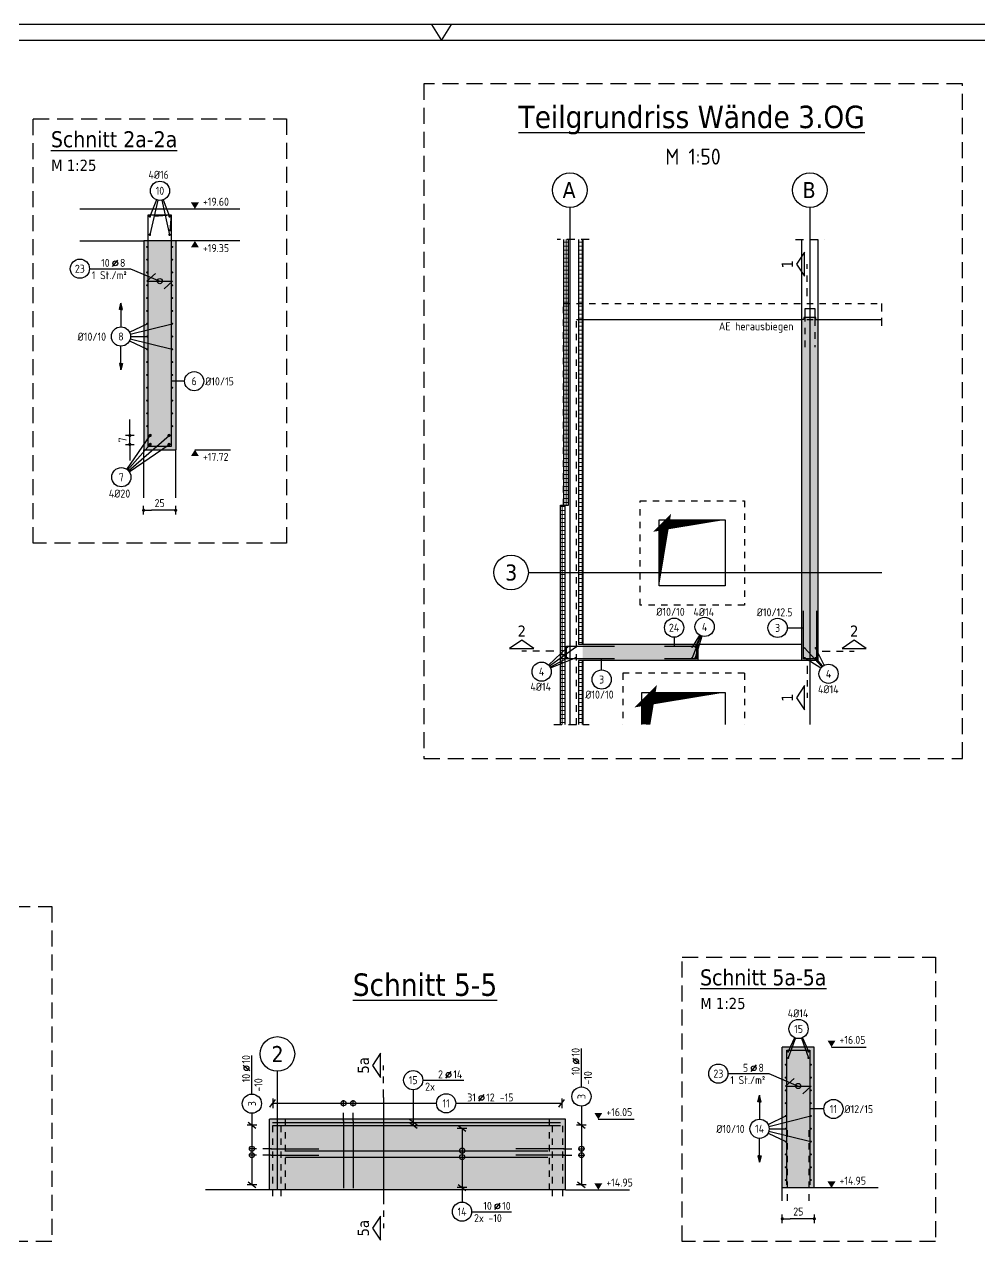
# Model space of a CAD drawing. Extents: x 0 to 76.6, y -11.8 to 29.7.
# Drawn here: x 23.21 to 38.13, y 10.69 to 29.7 of the extents above; entities that cross this region are included whole.
import ezdxf
from ezdxf.enums import TextEntityAlignment as Align

# ---------------------------------------------------------------- set-up
doc = ezdxf.new("R2010")
doc.units = 0
doc.header["$LTSCALE"] = 0.5
doc.header["$PDMODE"] = 35
doc.header["$PDSIZE"] = 0.15
for name, pattern in [('AUSGEZOGEN', [1000.01, 1000, 0.01]), ('DASHDOTSMALL', [1.05, 0.5, -0.25, 0.05, -0.25]), ('HIDDEN', [0.375, 0.25, -0.125]), ('HIDDEN2', [0.187, 0.125, -0.062]), ('PUNKT', [0.175, 0.05, -0.125]), ('STRICHLINIE', [0.75, 0.5, -0.25]), ('STRICHPUNKT2', [0.55, 0.25, -0.125, 0.05, -0.125]), ('VERDECKT', [0.375, 0.25, -0.125])]:
    doc.linetypes.add(name, pattern=pattern)
for name, color, linetype in [('ACHSEN', 7, 'Continuous'), ('AFU', 7, 'Continuous'), ('BETON', 7, 'Continuous'), ('DD', 7, 'Continuous'), ('DETAIL', 7, 'Continuous'), ('DRUEBER', 7, 'Continuous'), ('grau_dunkel', 7, 'Continuous'), ('grau_hell', 7, 'Continuous'), ('grau_mittel', 7, 'Continuous'), ('HBT', 7, 'Continuous'), ('HILFE', 7, 'Continuous'), ('koten', 7, 'Continuous'), ('MASSE', 7, 'Continuous'), ('OBJEKT', 7, 'Continuous'), ('RAHMEN', 7, 'Continuous'), ('RND', 7, 'Continuous'), ('SCHATTEN', 7, 'Continuous'), ('SCHNITTE', 7, 'Continuous'), ('SFP_Achsen', 7, 'Continuous'), ('TEXT', 7, 'Continuous')]:
    doc.layers.add(name, color=color, linetype=linetype)
doc.layers.add('NOPLOT', color=7, linetype='Continuous', plot=False)
doc.layers.add('zila_01_rb_02_stb-fertig_05_schraff', color=144, linetype='Continuous', lineweight=9)
doc.styles.add('helv', font='tahoma.ttf')
doc.styles.add('txt', font='isocp.shx')
doc.linetypes.add('AFU_50K', pattern='A,0.15,["/",Standard,S=0.2,R=0,X=-0.01,Y=-0.1],0.07,["/",Standard,S=0.2,R=0,X=-0.01,Y=-0.1],0.15', length=0.37)
doc.linetypes.add('AFU_50L', pattern='A,0.75,["/",Standard,S=0.2,R=0,X=-0.01,Y=-0.1],0.07,["/",Standard,S=0.2,R=0,X=-0.01,Y=-0.1],0.75', length=1.57)
doc.dimstyles.new('DOT_I', dxfattribs={"dimscale": 0.5, "dimtxt": 0.25, "dimasz": 0.25, "dimexe": 0.1, "dimexo": 0.3, "dimgap": 0.1, "dimtad": 1, "dimdec": 3, "dimzin": 3, "dimtxsty": 'txt', "dimblk": 'DOT', "dimblk1": 'DOT', "dimblk2": 'DOT', "dimsah": 1, "dimcen": 0.1, "dimse1": 1, "dimse2": 1, "dimazin": 0, "dimtfac": 1, "dimtdec": 4, "dimtix": 1, "dimtmove": 2, "dimatfit": 3, "dimfxl": 0, "dimtvp": 1, "dimtolj": 1, "dimtzin": 0, "dimarcsym": 0})

# ---------------------------------------------------------------- blocks, each defined once
blk = doc.blocks.new('SCHN-2')
at = {"layer": 'SCHNITTE', "color": 6, "linetype": 'Continuous'}
blk.add_lwpolyline([(0.378, 0.088), (0, 0.34), (-0.378, 0.088)], close=True, dxfattribs=at)
at = {"layer": 'SCHNITTE', "color": 1, "linetype": 'DASHDOTSMALL', "style": 'helv'}
blk.add_attdef('SCHN-2', text='', height=0.35, dxfattribs=at).set_placement((0, 0.45), align=Align.CENTER)
blk = doc.blocks.new('RND_HIN')
at = {"layer": 'RND', "color": 7, "linetype": 'Continuous'}
blk.add_circle((0, 0), 0.3, dxfattribs=at)
at = {"layer": 'RND', "color": 7, "linetype": 'Continuous', "style": 'txt'}
blk.add_attdef('POSI', text='', height=0.25, dxfattribs=at).set_placement((0, 0), align=Align.MIDDLE)
blk = doc.blocks.new('okrd_u')
at = {"layer": 'koten', "color": 7, "linetype": 'Continuous'}
blk.add_solid([(-0.125, -0.202), (0.125, -0.202), (0, 0)], dxfattribs=at)
at = {"layer": 'koten', "style": 'txt'}
blk.add_attdef('OKRD', (0.25, -0.35), '', height=0.25, dxfattribs=at)
blk = doc.blocks.new('okrd_o')
at = {"layer": 'koten', "color": 7, "linetype": 'Continuous'}
blk.add_solid([(-0.125, 0.202), (0.125, 0.202), (0, 0)], dxfattribs=at)
at = {"layer": 'koten', "style": 'txt'}
blk.add_attdef('OKRD', (0.25, 0.1), '', height=0.25, dxfattribs=at)
blk = doc.blocks.new('DOT')
at = {"layer": 'MASSE', "color": 7, "linetype": 'Continuous'}
for p, q in [((0, 0), (-1, 0)), ((0, 0.54), (0, -0.54))]:
    blk.add_line(p, q, dxfattribs=at)
at = {"layer": 'MASSE', "color": 7, "linetype": 'Continuous', "const_width": 0.2}
blk.add_lwpolyline([(-0.1, 0, 1), (0.1, 0, 1)], format="xyb", close=True, dxfattribs=at)
blk = doc.blocks.new('*D37')
at = {"layer": 'Defpoints', "color": 0, "linetype": 'AUSGEZOGEN', "transparency": 16777216}
for p in [(25.072, 22.111), (25.072, 22.111), (25.572, 22.111)]:
    blk.add_point(p, dxfattribs=at)
at = {"layer": 'MASSE', "color": 0, "linetype": 'AUSGEZOGEN', "lineweight": -2, "transparency": 16777216}
blk.add_line((25.447, 22.111), (25.197, 22.111), dxfattribs=at)
at = {"layer": 'MASSE', "color": 0, "linetype": 'AUSGEZOGEN', "lineweight": -2, "transparency": 16777216, "xscale": 0.125, "yscale": 0.125, "zscale": 0.125, "rotation": 180}
blk.add_blockref('DOT', (25.072, 22.111), dxfattribs=at)
at = {"layer": 'MASSE', "color": 0, "linetype": 'AUSGEZOGEN', "lineweight": -2, "transparency": 16777216, "xscale": 0.125, "yscale": 0.125, "zscale": 0.125}
blk.add_blockref('DOT', (25.572, 22.111), dxfattribs=at)
at = {"layer": 'MASSE', "color": 0, "linetype": 'AUSGEZOGEN', "transparency": 16777216, "insert": (25.322, 22.223), "char_height": 0.125, "attachment_point": 5, "style": 'txt'}
blk.add_mtext('\\A1;25', dxfattribs=at)
blk = doc.blocks.new('*D38')
at = {"layer": 'Defpoints', "color": 0, "linetype": 'AUSGEZOGEN', "transparency": 16777216}
for p in [(24.856, 23.28), (24.856, 23.28), (24.856, 23.14)]:
    blk.add_point(p, dxfattribs=at)
at = {"layer": 'MASSE', "color": 0, "linetype": 'AUSGEZOGEN', "lineweight": -2, "transparency": 16777216}
for p, q in [((24.856, 23.405), (24.856, 23.53)), ((24.856, 23.14), (24.856, 23.28)), ((24.856, 23.015), (24.856, 22.89))]:
    blk.add_line(p, q, dxfattribs=at)
at = {"layer": 'MASSE', "color": 0, "linetype": 'AUSGEZOGEN', "lineweight": -2, "transparency": 16777216, "xscale": 0.125, "yscale": 0.125, "zscale": 0.125}
for p, rotation in [((24.856, 23.28), 270), ((24.856, 23.14), 90)]:
    blk.add_blockref('DOT', p, dxfattribs=dict(at, rotation=rotation))
at = {"layer": 'MASSE', "color": 0, "linetype": 'AUSGEZOGEN', "transparency": 16777216, "insert": (24.744, 23.21), "char_height": 0.125, "attachment_point": 5, "rotation": 90, "style": 'txt'}
blk.add_mtext('\\A1;7', dxfattribs=at)
blk = doc.blocks.new('Pfeillinie')
at = {"layer": 'TEXT', "linetype": 'Continuous'}
blk.add_hatch(color=7, dxfattribs=at).paths.add_polyline_path([(0, 0), (-0.8, 0.2), (-0.8, 0), (-0.8, -0.2)])
at = {"layer": 'TEXT', "color": 7, "linetype": 'Continuous'}
for p, q in [((-0.8, 0), (-0.8, 0.2)), ((-0.8, 0.2), (0, 0)), ((-0.8, 0), (-0.8, -0.2)), ((-0.8, -0.2), (0, 0))]:
    blk.add_line(p, q, dxfattribs=at)
blk = doc.blocks.new('lei_gre')
at = {"layer": 'RND', "color": 7, "linetype": 'Continuous'}
for p, q in [((-0.09, -0.12), (0.09, 0.12)), ((0, 0.15), (0, -0.15))]:
    blk.add_line(p, q, dxfattribs=at)
blk = doc.blocks.new('RND_LEI')
at = {"layer": 'RND', "color": 7, "linetype": 'Continuous'}
blk.add_line((1.022, 0.066), (1.19, 0.27), dxfattribs=at)
for centre, radius in [((0, 0), 0.3), ((1.106, 0.168), 0.075)]:
    blk.add_circle(centre, radius, dxfattribs=at)
at = {"layer": 'RND', "color": 7, "linetype": 'Continuous', "style": 'txt'}
blk.add_attdef('POSL', text='', height=0.25, dxfattribs=at).set_placement((0, 0), align=Align.MIDDLE)
blk.add_attdef('ANZ', text='', height=0.25, dxfattribs=at).set_placement((0.931, 0.057), align=Align.RIGHT)
for tag, p in [('DUM', (1.253, 0.057)), ('ABSTD', (1.674, 0.057)), ('POSTXT', (0.374, -0.327))]:
    blk.add_attdef(tag, p, '', height=0.25, dxfattribs=at)
blk = doc.blocks.new('*D41')
at = {"layer": 'Defpoints', "color": 0, "linetype": 'AUSGEZOGEN', "transparency": 16777216}
for p in [(35.051, 11.047), (35.051, 11.047), (35.551, 11.047)]:
    blk.add_point(p, dxfattribs=at)
at = {"layer": 'MASSE', "color": 0, "linetype": 'AUSGEZOGEN', "lineweight": -2, "transparency": 16777216}
blk.add_line((35.426, 11.047), (35.176, 11.047), dxfattribs=at)
at = {"layer": 'MASSE', "color": 0, "linetype": 'AUSGEZOGEN', "lineweight": -2, "transparency": 16777216, "xscale": 0.125, "yscale": 0.125, "zscale": 0.125, "rotation": 180}
blk.add_blockref('DOT', (35.051, 11.047), dxfattribs=at)
at = {"layer": 'MASSE', "color": 0, "linetype": 'AUSGEZOGEN', "lineweight": -2, "transparency": 16777216, "xscale": 0.125, "yscale": 0.125, "zscale": 0.125}
blk.add_blockref('DOT', (35.551, 11.047), dxfattribs=at)
at = {"layer": 'MASSE', "color": 0, "linetype": 'AUSGEZOGEN', "transparency": 16777216, "insert": (35.301, 11.16), "char_height": 0.125, "attachment_point": 5, "style": 'txt'}
blk.add_mtext('\\A1;25', dxfattribs=at)
blk = doc.blocks.new('A1-35-0')
at = {"layer": 'RAHMEN'}
blk.add_line((118.9, 59.4), (0, 59.4), dxfattribs=at)
at = {"layer": 'RAHMEN', "color": 7, "linetype": 'Continuous'}
for p, q in [((59.14, 59.4), (59.45, 58.9)), ((59.45, 58.9), (59.76, 59.4))]:
    blk.add_line(p, q, dxfattribs=at)
at = {"layer": 'RAHMEN', "color": 5}
blk.add_line((118.4, 58.9), (2, 58.9), dxfattribs=at)

msp = doc.modelspace()

# ---------------------------------------------------------------- hatches: boundary and pattern name
at = {"layer": 'grau_dunkel'}
h = msp.add_hatch(color=21, dxfattribs=at)
h.paths.add_polyline_path([(31.6611, 12.6001), (31.4111, 12.6001), (31.4111, 11.5001), (31.6611, 11.5001)])
h.paths.add_polyline_path([(27.2861, 12.6001), (27.0361, 12.6001), (27.0361, 11.5001), (27.2861, 11.5001)])
at = {"layer": 'grau_hell'}
msp.add_hatch(color=9, dxfattribs=at).paths.add_polyline_path([(27.2861, 12.6001), (27.2861, 11.5001), (31.4111, 11.5001), (31.4111, 12.6001)])
at = {"layer": 'grau_mittel'}
for points in [[(25.0724, 23.0578), (25.5724, 23.0578), (25.5724, 26.3178), (25.0724, 26.3178)], [(35.3576, 19.7659), (35.6076, 19.7659), (35.6076, 25.0909), (35.5756, 25.0909), (35.5756, 25.1209), (35.3896, 25.1209), (35.3896, 25.0909), (35.3576, 25.0909)], [(31.9326, 20.0159), (31.9326, 19.7659), (33.7326, 19.7659), (33.7326, 20.0159)], [(35.0509, 11.5287), (35.5509, 11.5287), (35.5509, 13.7287), (35.0509, 13.7287)]]:
    msp.add_hatch(color=61, dxfattribs=at).paths.add_polyline_path(points)
at = {"layer": 'zila_01_rb_02_stb-fertig_05_schraff', "linetype": 'AUSGEZOGEN'}
h = msp.add_hatch(dxfattribs=at)
h.set_pattern_fill('ANSI37', color=102, scale=0.5, angle=-45)
h.set_pattern_definition([(0, (-46.95235, -30.82753), (1e-17, 0.0625), []), (90, (-46.95235, -30.82753), (-0.0625, 2e-17), [])])
h.paths.add_polyline_path([(31.7076, 26.3409), (31.6326, 26.3409), (31.6326, 22.1909), (31.6576, 22.1909), (31.7076, 22.1909)])
h.paths.add_polyline_path([(31.5826, 18.7659), (31.6576, 18.7659), (31.6576, 22.1909), (31.5826, 22.1909)])
h.paths.add_polyline_path([(31.8676, 20.0159), (31.9326, 20.0159), (31.9326, 26.3409), (31.8676, 26.3409)])
h.paths.add_polyline_path([(31.9326, 19.7659), (31.8676, 19.7659), (31.8676, 18.7659), (31.9326, 18.7659)])

# ---------------------------------------------------------------- linework, layer by layer
at = {"layer": 'ACHSEN', "color": 140, "linetype": 'AUSGEZOGEN'}
for p, q in [((31.7326, 26.8409), (31.7326, 18.7659)), ((35.4826, 26.8409), (35.4826, 18.7659)), ((31.0826, 21.1409), (36.6076, 21.1409)), ((27.1611, 11.5001), (27.1611, 13.3501))]:
    msp.add_line(p, q, dxfattribs=at)
at = {"layer": 'AFU', "color": 8, "linetype": 'AFU_50K'}
for p, q in [((25.5724, 26.3178), (25.0724, 26.3178)), ((35.5509, 11.5287), (35.0509, 11.5287))]:
    msp.add_line(p, q, dxfattribs=at)
at = {"layer": 'AFU', "color": 8, "linetype": 'AFU_50L'}
msp.add_line((31.6611, 11.5001), (27.0361, 11.5001), dxfattribs=at)
at = {"layer": 'BETON', "color": 6, "linetype": 'AUSGEZOGEN'}
for p, q in [((24.0724, 26.8178), (26.5724, 26.8178)), ((24.0724, 26.3178), (25.0724, 26.3178)), ((25.0724, 26.3178), (25.0724, 23.0578)), ((25.5724, 26.3178), (25.5724, 23.0578)), ((26.5724, 26.3178), (25.5724, 26.3178)), ((25.0724, 23.0578), (25.5724, 23.0578)), ((33.7326, 20.0159), (31.8676, 20.0159)), ((33.7326, 20.0159), (33.7326, 19.7659)), ((33.7326, 19.7659), (31.8676, 19.7659)), ((35.5509, 13.7287), (35.0509, 13.7287)), ((35.0509, 11.3287), (35.0509, 13.7287)), ((35.5509, 11.5287), (35.5509, 13.7287)), ((27.0361, 11.5001), (27.0361, 12.6001)), ((31.6611, 12.6001), (27.0361, 12.6001)), ((31.6611, 11.5001), (31.6611, 12.6001)), ((27.0361, 11.5001), (26.0361, 11.5001)), ((31.6611, 11.5001), (32.6611, 11.5001)), ((36.5509, 11.5287), (35.5509, 11.5287))]:
    msp.add_line(p, q, dxfattribs=at)
at = {"layer": 'BETON', "color": 6, "linetype": 'AUSGEZOGEN', "lineweight": -2}
for p, q in [((31.7076, 22.1909), (31.7076, 26.3409)), ((31.8676, 26.3409), (31.8676, 20.0159)), ((31.9326, 26.3409), (31.9326, 20.0159)), ((35.3576, 19.7659), (35.3576, 26.3409)), ((35.6076, 26.3409), (35.6076, 19.7659)), ((31.6576, 18.7659), (31.6576, 22.1909)), ((31.6576, 22.1909), (31.7076, 22.1909)), ((31.8676, 19.7659), (31.8676, 18.7659)), ((31.9326, 19.7659), (31.9326, 18.7659)), ((35.6076, 19.7659), (35.3576, 19.7659))]:
    msp.add_line(p, q, dxfattribs=at)
for points in [[(31.6326, 26.3409), (31.6326, 22.1909), (31.6576, 22.1909)], [(31.5826, 18.7659), (31.5826, 22.1909), (31.6576, 22.1909)]]:
    msp.add_lwpolyline(points, dxfattribs=at)
at = {"layer": 'DD', "color": 7, "linetype": 'AUSGEZOGEN'}
msp.add_lwpolyline([(33.1276, 21.9609), (34.1576, 21.9609), (34.1576, 20.9309), (33.1276, 20.9309)], close=True, dxfattribs=at)
msp.add_lwpolyline([(32.8576, 18.7659), (32.8576, 19.2659), (34.1576, 19.2659), (34.1576, 18.7659)], dxfattribs=at)
at = {"layer": 'DETAIL', "color": 102, "linetype": 'STRICHLINIE'}
for points in [[(29.4477, 28.7724), (29.4477, 18.2375), (37.8683, 18.2375), (37.8683, 28.7724)], [(27.3027, 28.224), (27.3027, 21.596), (23.3439, 21.596), (23.3439, 28.224)], [(23.6348, 15.9223), (23.6348, 10.6896), (19.6761, 10.6896), (19.6761, 15.9223)], [(37.4448, 15.1349), (37.4448, 10.6896), (33.486, 10.6896), (33.486, 15.1349)]]:
    msp.add_lwpolyline(points, close=True, dxfattribs=at)
at = {"layer": 'DRUEBER', "color": 102, "linetype": 'PUNKT'}
for p, q in [((34.4576, 19.5659), (32.5576, 19.5659)), ((32.5576, 19.5659), (32.5576, 18.7659)), ((34.4576, 19.5659), (34.4576, 18.7659))]:
    msp.add_line(p, q, dxfattribs=at)
at = {"layer": 'DRUEBER', "color": 7, "linetype": 'PUNKT'}
for p, q in [((27.2861, 11.5001), (27.2861, 12.6001)), ((31.4111, 11.5001), (31.4111, 12.6001))]:
    msp.add_line(p, q, dxfattribs=at)
at = {"layer": 'DRUEBER', "color": 102, "linetype": 'PUNKT', "lineweight": -2}
for points in [[(31.5826, 22.1909), (31.6326, 22.1909), (31.6326, 25.3409), (36.6076, 25.3409)], [(31.8326, 18.7659), (31.8326, 25.0909)], [(31.8326, 25.0909), (36.6076, 25.0909)], [(31.5826, 18.7659), (31.5826, 22.1909)]]:
    msp.add_lwpolyline(points, dxfattribs=at)
for points in [[(32.8276, 22.2609), (34.4576, 22.2609), (34.4576, 20.6309), (32.8276, 20.6309)], [(33.1276, 21.9609), (34.1576, 21.9609), (34.1576, 20.9309), (33.1276, 20.9309)]]:
    msp.add_lwpolyline(points, close=True, dxfattribs=at)
at = {"layer": 'HBT', "color": 102, "linetype": 'AUSGEZOGEN'}
for p, q in [((35.3896, 25.0909), (35.3576, 25.0909)), ((35.5756, 25.0909), (35.6076, 25.0909))]:
    msp.add_line(p, q, dxfattribs=at)
msp.add_lwpolyline([(35.5756, 25.0909), (35.5756, 25.1209), (35.3896, 25.1209), (35.3896, 25.0909)], dxfattribs=at)
at = {"layer": 'HBT', "color": 1, "linetype": 'AUSGEZOGEN'}
msp.add_lwpolyline([(35.4056, 25.1209), (35.4056, 25.2609), (35.5596, 25.2609), (35.5596, 25.1209)], dxfattribs=at)
at = {"layer": 'HBT', "color": 1, "linetype": 'HIDDEN2'}
for points in [[(35.4056, 24.6609), (35.4056, 25.0909), (35.4056, 25.1209)], [(35.5596, 25.1209), (35.5596, 25.0909), (35.5596, 24.6609)]]:
    msp.add_lwpolyline(points, dxfattribs=at)
at = {"layer": 'HILFE', "color": 102, "linetype": 'HIDDEN'}
for p, q in [((32.0326, 26.3409), (31.5326, 26.3409)), ((35.2576, 26.3409), (35.7076, 26.3409)), ((36.6076, 24.9909), (36.6076, 25.4409)), ((31.4826, 18.7659), (32.0326, 18.7659))]:
    msp.add_line(p, q, dxfattribs=at)
at = {"layer": 'HILFE', "color": 102, "linetype": 'AUSGEZOGEN'}
for p, q in [((25.873, 23.0578), (26.429, 23.0578)), ((35.8193, 13.7287), (36.3597, 13.7287)), ((32.176, 12.6001), (32.735, 12.6001))]:
    msp.add_line(p, q, dxfattribs=at)
at = {"layer": 'NOPLOT', "color": 191, "linetype": 'AUSGEZOGEN'}
msp.add_line((28.8171, 12.9421), (28.8171, 11.3997), dxfattribs=at)
at = {"layer": 'OBJEKT', "color": 7, "linetype": 'HIDDEN2'}
msp.add_line((31.6326, 25.3409), (36.6076, 25.3409), dxfattribs=at)
at = {"layer": 'OBJEKT', "color": 7, "linetype": 'AUSGEZOGEN'}
for p, q in [((31.9326, 25.0909), (35.3576, 25.0909)), ((35.6076, 25.0909), (36.6076, 25.0909)), ((25.0724, 22.3078), (25.0724, 23.0578)), ((25.5724, 22.3078), (25.5724, 23.0578)), ((35.3576, 20.0159), (33.7326, 20.0159)), ((35.3576, 19.7659), (33.7326, 19.7659))]:
    msp.add_line(p, q, dxfattribs=at)
at = {"layer": 'RND', "color": 102, "linetype": 'AUSGEZOGEN'}
for p, q in [((25.2749, 26.9606), (25.1692, 26.7015)), ((25.2953, 26.9547), (25.1692, 26.4148)), ((25.3567, 26.9543), (25.4761, 26.4148)), ((25.3762, 26.9597), (25.4761, 26.7015)), ((24.8645, 25.8836), (25.3236, 25.6902)), ((24.852, 24.8908), (25.1264, 25.025)), ((24.8628, 24.8613), (25.5184, 25.025)), ((24.852, 24.7591), (25.1264, 24.625)), ((24.8628, 24.7886), (25.5184, 24.625)), ((24.8673, 24.825), (25.1264, 24.825)), ((25.7107, 24.1272), (25.5024, 24.1272)), ((24.8084, 22.7505), (25.1745, 23.2803)), ((24.8359, 22.726), (25.4683, 23.2803)), ((24.8222, 22.7397), (25.1745, 23.1403)), ((24.8467, 22.7122), (25.4683, 23.1403)), ((33.7575, 20.1623), (33.6408, 19.9742)), ((33.7737, 20.1536), (33.6908, 19.9742)), ((35.1272, 20.2747), (35.3826, 20.2747)), ((31.3994, 19.6942), (31.6966, 19.9742)), ((31.4115, 19.6795), (31.8169, 19.9742)), ((33.3601, 20.1283), (33.3601, 19.9909)), ((33.78, 20.1508), (33.6408, 19.8093)), ((33.7931, 20.1462), (33.6908, 19.8093)), ((35.6699, 19.6656), (35.3985, 19.9615)), ((35.7037, 19.69), (35.5672, 19.9615)), ((31.4224, 19.6622), (31.6966, 19.8093)), ((31.4288, 19.6487), (31.8169, 19.8093)), ((32.2278, 19.6178), (32.2278, 19.7909)), ((35.6531, 19.6464), (35.3985, 19.8093)), ((35.6841, 19.6776), (35.5672, 19.8093)), ((35.2423, 13.8751), (35.1425, 13.658)), ((35.2544, 13.8702), (35.1425, 13.558)), ((35.353, 13.8693), (35.4583, 13.558)), ((35.3647, 13.8738), (35.4583, 13.658)), ((34.8406, 13.3137), (35.2997, 13.1203)), ((29.2835, 13.0615), (29.2835, 12.5019)), ((35.6995, 12.7616), (35.4809, 12.7616)), ((34.8305, 12.5182), (35.1049, 12.6523)), ((34.8413, 12.4887), (35.4969, 12.6523)), ((34.8305, 12.3864), (35.1049, 12.2523)), ((34.8413, 12.416), (35.4969, 12.2523)), ((34.8458, 12.4523), (35.1049, 12.4523))]:
    msp.add_line(p, q, dxfattribs=at)
at = {"layer": 'RND', "color": 7, "linetype": 'AUSGEZOGEN'}
for p, q in [((24.2256, 25.8836), (24.8645, 25.8836)), ((31.9123, 13.1052), (31.9123, 13.708)), ((26.7634, 12.9948), (26.7634, 13.5976)), ((34.2016, 13.3137), (34.8406, 13.3137)), ((29.4335, 13.2115), (30.0735, 13.2115)), ((27.0896, 12.8503), (29.6479, 12.8503)), ((29.9479, 12.8503), (31.6052, 12.8503)), ((31.9123, 12.8052), (31.9123, 12.5095)), ((26.7634, 12.6948), (26.7634, 12.5095)), ((26.7634, 12.5095), (26.7634, 11.5791)), ((30.047, 12.4576), (30.047, 11.5358)), ((31.9123, 12.5095), (31.9123, 11.5791)), ((30.047, 11.5358), (30.047, 11.3077)), ((30.197, 11.1577), (30.8217, 11.1577))]:
    msp.add_line(p, q, dxfattribs=at)
at = {"layer": 'RND', "color": 102, "linetype": 'VERDECKT'}
for p, q in [((28.1952, 12.5751), (28.1952, 12.9003)), ((28.3452, 12.5751), (28.3452, 12.9003)), ((27.0611, 12.1406), (26.7134, 12.1406)), ((27.0611, 12.0406), (26.7134, 12.0406)), ((31.6361, 12.1406), (31.9623, 12.1406)), ((31.6361, 12.0406), (31.9623, 12.0406))]:
    msp.add_line(p, q, dxfattribs=at)
at = {"layer": 'RND', "color": 1, "linetype": 'AUSGEZOGEN'}
for points in [[(25.2433, 26.7052), (25.5024, 26.7278), (25.5024, 23.1078), (25.1424, 23.1078), (25.1424, 26.7278), (25.5024, 26.7278), (25.4797, 26.4688)], [(25.2579, 25.8097), (25.1236, 25.6902), (25.5236, 25.6902), (25.3934, 25.5695)], [(35.5826, 20.5409), (35.5826, 19.7909), (35.3826, 19.7909), (35.3826, 20.5409)], [(32.4276, 19.7909), (31.6776, 19.7909), (31.6776, 19.9909), (32.4276, 19.9909)], [(33.2076, 19.9909), (33.7076, 19.9909), (33.7076, 19.7909), (33.2076, 19.7909)], [(35.1209, 11.5787), (35.1209, 13.6787), (35.4809, 13.6787), (35.4809, 11.5787)], [(35.234, 13.2398), (35.0997, 13.1203), (35.4997, 13.1203), (35.3694, 12.9996)], [(27.0861, 12.5519), (31.5861, 12.5519)], [(28.1952, 12.5751), (28.1952, 11.5251)], [(28.3452, 12.5751), (28.3452, 11.5251)], [(27.0861, 12.5019), (31.5861, 12.5019)], [(27.0611, 12.1406), (27.8111, 12.1406)], [(27.0611, 12.0406), (27.8111, 12.0406)], [(27.2861, 12.1105), (31.3861, 12.1105)], [(27.2861, 12.0105), (31.3861, 12.0105)], [(31.6361, 12.1406), (30.8861, 12.1406)], [(31.6361, 12.0406), (30.8861, 12.0406)]]:
    msp.add_lwpolyline(points, dxfattribs=at)
at = {"layer": 'RND', "color": 7, "linetype": 'AUSGEZOGEN'}
for points, const_width in [([(25.1592, 26.7015, 1), (25.1792, 26.7015, 1)], 0.02), ([(25.4661, 26.7015, 1), (25.4861, 26.7015, 1)], 0.02), ([(25.1592, 26.4148, 1), (25.1792, 26.4148, 1)], 0.02), ([(25.4661, 26.4148, 1), (25.4861, 26.4148, 1)], 0.02), ([(25.1344, 26.225, -1), (25.1184, 26.225, -1)], 0.016), ([(25.5104, 26.225, 1), (25.5264, 26.225, 1)], 0.016), ([(25.1344, 26.025, -1), (25.1184, 26.025, -1)], 0.016), ([(25.5104, 26.025, 1), (25.5264, 26.025, 1)], 0.016), ([(25.1344, 25.825, -1), (25.1184, 25.825, -1)], 0.016), ([(25.5104, 25.825, 1), (25.5264, 25.825, 1)], 0.016), ([(25.1344, 25.625, -1), (25.1184, 25.625, -1)], 0.016), ([(25.5104, 25.625, 1), (25.5264, 25.625, 1)], 0.016), ([(25.1344, 25.425, -1), (25.1184, 25.425, -1)], 0.016), ([(25.5104, 25.425, 1), (25.5264, 25.425, 1)], 0.016), ([(25.1344, 25.225, -1), (25.1184, 25.225, -1)], 0.016), ([(25.5104, 25.225, 1), (25.5264, 25.225, 1)], 0.016), ([(25.1344, 25.025, -1), (25.1184, 25.025, -1)], 0.016), ([(25.5104, 25.025, 1), (25.5264, 25.025, 1)], 0.016), ([(25.1344, 24.825, -1), (25.1184, 24.825, -1)], 0.016), ([(25.5104, 24.825, 1), (25.5264, 24.825, 1)], 0.016), ([(25.1344, 24.625, -1), (25.1184, 24.625, -1)], 0.016), ([(25.5104, 24.625, 1), (25.5264, 24.625, 1)], 0.016), ([(25.1344, 24.425, -1), (25.1184, 24.425, -1)], 0.016), ([(25.5104, 24.425, 1), (25.5264, 24.425, 1)], 0.016), ([(25.1344, 24.225, -1), (25.1184, 24.225, -1)], 0.016), ([(25.5104, 24.225, 1), (25.5264, 24.225, 1)], 0.016), ([(25.1344, 24.025, -1), (25.1184, 24.025, -1)], 0.016), ([(25.5104, 24.025, 1), (25.5264, 24.025, 1)], 0.016), ([(25.1344, 23.825, -1), (25.1184, 23.825, -1)], 0.016), ([(25.5104, 23.825, 1), (25.5264, 23.825, 1)], 0.016), ([(25.1344, 23.625, -1), (25.1184, 23.625, -1)], 0.016), ([(25.5104, 23.625, 1), (25.5264, 23.625, 1)], 0.016), ([(25.1184, 23.425, 1), (25.1344, 23.425, 1)], 0.016), ([(25.5104, 23.425, 1), (25.5264, 23.425, 1)], 0.016), ([(25.162, 23.2803, 1), (25.187, 23.2803, 1)], 0.025), ([(25.4558, 23.2803, 1), (25.4808, 23.2803, 1)], 0.025), ([(25.162, 23.1403, 1), (25.187, 23.1403, 1)], 0.025), ([(25.4558, 23.1403, 1), (25.4808, 23.1403, 1)], 0.025), ([(31.6966, 19.9804, -1), (31.6966, 19.9679, -1)], 0.0125), ([(31.8169, 19.9804, -1), (31.8169, 19.9679, -1)], 0.0125), ([(33.6408, 19.9804, -1), (33.6408, 19.9679, -1)], 0.0125), ([(33.6908, 19.9804, -1), (33.6908, 19.9679, -1)], 0.0125), ([(35.3985, 19.9678, -1), (35.3985, 19.9553, -1)], 0.0125), ([(35.5672, 19.9678, -1), (35.5672, 19.9553, -1)], 0.0125), ([(31.6966, 19.8155, -1), (31.6966, 19.803, -1)], 0.0125), ([(31.8169, 19.8155, -1), (31.8169, 19.803, -1)], 0.0125), ([(33.6408, 19.8155, -1), (33.6408, 19.803, -1)], 0.0125), ([(33.6908, 19.8155, -1), (33.6908, 19.803, -1)], 0.0125), ([(35.3985, 19.8155, -1), (35.3985, 19.803, -1)], 0.0125), ([(35.5672, 19.8155, -1), (35.5672, 19.803, -1)], 0.0125), ([(35.1345, 13.658, 1), (35.1505, 13.658, 1)], 0.016), ([(35.1345, 13.558, 1), (35.1505, 13.558, 1)], 0.016), ([(35.4503, 13.658, 1), (35.4663, 13.658, 1)], 0.016), ([(35.4503, 13.558, 1), (35.4663, 13.558, 1)], 0.016), ([(35.0969, 13.4523, 1), (35.1129, 13.4523, 1)], 0.016), ([(35.5049, 13.4523, -1), (35.4889, 13.4523, -1)], 0.016), ([(35.0969, 13.2523, 1), (35.1129, 13.2523, 1)], 0.016), ([(35.5049, 13.2523, -1), (35.4889, 13.2523, -1)], 0.016), ([(35.0969, 13.0523, 1), (35.1129, 13.0523, 1)], 0.016), ([(35.5049, 13.0523, -1), (35.4889, 13.0523, -1)], 0.016), ([(35.0969, 12.8523, 1), (35.1129, 12.8523, 1)], 0.016), ([(35.5049, 12.8523, -1), (35.4889, 12.8523, -1)], 0.016), ([(28.1952, 12.5813, 1), (28.1952, 12.5688, 1)], 0.0125), ([(28.3452, 12.5813, 1), (28.3452, 12.5688, 1)], 0.0125), ([(35.0969, 12.6523, 1), (35.1129, 12.6523, 1)], 0.016), ([(35.5049, 12.6523, -1), (35.4889, 12.6523, -1)], 0.016), ([(35.0969, 12.4523, 1), (35.1129, 12.4523, 1)], 0.016), ([(35.5049, 12.4523, -1), (35.4889, 12.4523, -1)], 0.016), ([(35.0969, 12.2523, 1), (35.1129, 12.2523, 1)], 0.016), ([(35.5049, 12.2523, -1), (35.4889, 12.2523, -1)], 0.016), ([(27.0611, 12.1468, 1), (27.0611, 12.1343, 1)], 0.0125), ([(27.0611, 12.0468, 1), (27.0611, 12.0343, 1)], 0.0125), ([(31.6361, 12.1468, -1), (31.6361, 12.1343, -1)], 0.0125), ([(31.6361, 12.0468, -1), (31.6361, 12.0343, -1)], 0.0125), ([(35.0969, 12.0523, 1), (35.1129, 12.0523, 1)], 0.016), ([(35.5049, 12.0523, -1), (35.4889, 12.0523, -1)], 0.016), ([(35.0969, 11.8523, 1), (35.1129, 11.8523, 1)], 0.016), ([(35.5049, 11.8523, -1), (35.4889, 11.8523, -1)], 0.016), ([(35.0969, 11.6523, 1), (35.1129, 11.6523, 1)], 0.016), ([(35.5049, 11.6523, -1), (35.4889, 11.6523, -1)], 0.016)]:
    msp.add_lwpolyline(points, format="xyb", close=True, dxfattribs=dict(at, const_width=const_width))
at = {"layer": 'RND', "color": 102, "linetype": 'AUSGEZOGEN'}
for points in [[(24.7173, 25.3474), (24.7173, 24.975)], [(24.7173, 24.3026), (24.7173, 24.675)], [(34.6958, 12.9747), (34.6958, 12.6023)], [(34.6958, 11.9299), (34.6958, 12.3023)]]:
    msp.add_lwpolyline(points, dxfattribs=at)
at = {"layer": 'RND', "color": 1, "linetype": 'HIDDEN2'}
for points in [[(27.0916, 11.4001), (27.0916, 12.5501)], [(27.2222, 11.4001), (27.2222, 12.5501)], [(31.4626, 11.4001), (31.4626, 12.5501)], [(31.621, 11.4001), (31.621, 12.5501)], [(35.1309, 11.3287), (35.1309, 12.4287)], [(35.4709, 11.3287), (35.4709, 12.4287)]]:
    msp.add_lwpolyline(points, dxfattribs=at)
at = {"layer": 'RND', "color": 7, "linetype": 'AUSGEZOGEN'}
for centre in [(25.3236, 25.6902), (35.2997, 13.1203), (28.1952, 12.8503), (28.3452, 12.8503), (26.7634, 12.1406), (31.9123, 12.1406), (26.7634, 12.0406), (30.047, 12.1105), (30.047, 12.0105), (31.9123, 12.0406)]:
    msp.add_circle(centre, 0.04, dxfattribs=at)
at = {"layer": 'SCHATTEN', "color": 1, "linetype": 'AUSGEZOGEN'}
for points in [[(34.1576, 21.9609, 0, 0.168, 0), (33.1344, 21.8772, 0, 0, 0), (33.2113, 21.9541, 0.168, 0, 0), (33.1276, 20.9309, 0, 0, 0)], [(32.923, 18.7659, 0.1313, 0.212, 0), (32.9632, 19.2573, 0, 0, 0), (32.8662, 19.1603, 0.212, 0, 0), (34.1576, 19.2659, 0, 0, 0)]]:
    msp.add_lwpolyline(points, format="xyseb", dxfattribs=at)
at = {"layer": 'SCHNITTE', "color": 6, "linetype": 'STRICHPUNKT2'}
for p, q in [((35.4415, 25.4545), (35.4415, 25.9545)), ((31.4796, 19.911), (30.9796, 19.911)), ((35.6744, 19.911), (36.1744, 19.911)), ((35.4415, 19.6841), (35.4415, 19.1841)), ((28.8171, 12.9421), (28.8171, 13.4421)), ((28.8171, 11.3997), (28.8171, 10.8997))]:
    msp.add_line(p, q, dxfattribs=at)
at = {"layer": 'SFP_Achsen', "color": 7, "linetype": 'AUSGEZOGEN'}
for centre in [(31.7326, 27.1114), (35.4826, 27.1114), (30.8121, 21.1409), (27.1611, 13.6206)]:
    msp.add_circle(centre, 0.2705, dxfattribs=at)

# ---------------------------------------------------------------- block references
at = {"layer": 'koten', "color": 7, "linetype": 'AUSGEZOGEN', "xscale": 0.5, "yscale": 0.5, "zscale": 0.5}
for name, p, values in [('okrd_o', (25.873, 26.8178), {'OKRD': '+19.60'}), ('okrd_u', (25.873, 26.3178), {'OKRD': '+19.35'}), ('okrd_u', (25.873, 23.0578), {'OKRD': '+17.72'}), ('okrd_o', (35.8193, 13.7287), {'OKRD': '+16.05'}), ('okrd_o', (32.176, 12.6001), {'OKRD': '+16.05'}), ('okrd_o', (32.176, 11.5001), {'OKRD': '+14.95'}), ('okrd_o', (35.8193, 11.5287), {'OKRD': '+14.95'})]:
    msp.add_blockref(name, p, dxfattribs=at).add_auto_attribs(values)
at = {"layer": 'RAHMEN', "color": 7, "xscale": 0.5, "yscale": 0.5, "zscale": 0.5}
msp.add_blockref('A1-35-0', (0, 0), dxfattribs=at)
at = {"layer": 'RND', "color": 7, "linetype": 'AUSGEZOGEN', "xscale": 0.5, "yscale": 0.5, "zscale": 0.5}
for name, p, values in [('RND_HIN', (25.3269, 27.1013), {'POSI': '10'}), ('RND_LEI', (24.0756, 25.8836), {'POSL': '23', 'DUM': '8', 'ANZ': '10', 'POSTXT': '1 St./m²'}), ('RND_HIN', (24.7173, 24.825), {'POSI': '8'}), ('RND_HIN', (25.8607, 24.1272), {'POSI': '6'}), ('RND_HIN', (24.7232, 22.6271), {'POSI': '7'}), ('RND_HIN', (33.3601, 20.2783), {'POSI': '24'}), ('RND_HIN', (33.8366, 20.2898), {'POSI': '4'}), ('RND_HIN', (34.9772, 20.2747), {'POSI': '3'}), ('RND_HIN', (31.2902, 19.5913), {'POSI': '4'}), ('RND_HIN', (32.2278, 19.4678), {'POSI': '3'}), ('RND_HIN', (35.7738, 19.5574), {'POSI': '4'}), ('RND_HIN', (35.305, 14.0114), {'POSI': '15'}), ('RND_LEI', (29.2835, 13.2115), {'POSL': '15', 'DUM': '14', 'ANZ': '2', 'POSTXT': '2x'}), ('RND_LEI', (34.0516, 13.3137), {'POSL': '23', 'DUM': '8', 'ANZ': '5', 'POSTXT': '1 St./m²'}), ('RND_LEI', (29.7979, 12.8503), {'POSL': '11', 'DUM': '12', 'ANZ': '31', 'ABSTD': '-15'}), ('RND_HIN', (35.8495, 12.7616), {'POSI': '11'}), ('RND_HIN', (34.6958, 12.4523), {'POSI': '14'}), ('RND_LEI', (30.047, 11.1577), {'POSL': '14', 'DUM': '10', 'ANZ': '10', 'POSTXT': '2x -10'})]:
    msp.add_blockref(name, p, dxfattribs=at).add_auto_attribs(values)
at = {"layer": 'RND', "color": 102, "linetype": 'AUSGEZOGEN', "yscale": 0.125, "zscale": 0.125}
for p, xscale, rotation in [((24.7173, 25.3474), 0.125, 90.00000000000001), ((24.7173, 24.3026), -0.125, 90), ((34.6958, 12.9747), 0.125, 90.00000000000001), ((34.6958, 11.9299), -0.125, 90)]:
    msp.add_blockref('Pfeillinie', p, dxfattribs=dict(at, xscale=xscale, rotation=rotation))
at = {"layer": 'RND', "color": 7, "linetype": 'AUSGEZOGEN', "xscale": 0.5, "yscale": 0.5, "zscale": 0.5, "rotation": 90}
for p in [(31.9123, 12.9552), (26.7634, 12.8448)]:
    msp.add_blockref('RND_LEI', p, dxfattribs=at).add_auto_attribs({'POSL': '3', 'DUM': '10', 'ANZ': '10', 'POSTXT': '-10'})
at = {"layer": 'RND', "color": 7, "linetype": 'AUSGEZOGEN', "xscale": 0.5, "yscale": 0.5, "zscale": 0.5}
for p in [(27.0896, 12.8503), (31.6052, 12.8503)]:
    msp.add_blockref('lei_gre', p, dxfattribs=at)
for p, rotation in [((26.7634, 12.5095), 270), ((29.2835, 12.5519), 90), ((29.2835, 12.5019), 90), ((31.9123, 12.5095), 270), ((30.047, 12.4576), 270), ((26.7634, 11.5791), 270), ((31.9123, 11.5791), 270), ((30.047, 11.5358), 270)]:
    msp.add_blockref('lei_gre', p, dxfattribs=dict(at, rotation=rotation))
at = {"layer": 'SCHNITTE', "color": 6, "linetype": 'STRICHPUNKT2', "xscale": 0.5, "yscale": 0.5, "zscale": 0.5, "rotation": 90}
for p, values in [((35.4415, 25.9545), {'SCHN-2': '1'}), ((35.4415, 19.1841), {'SCHN-2': '1'}), ((28.8171, 13.4421), {'SCHN-2': '5a'}), ((28.8171, 10.8997), {'SCHN-2': '5a'})]:
    msp.add_blockref('SCHN-2', p, dxfattribs=at).add_auto_attribs(values)
at = {"layer": 'SCHNITTE', "color": 6, "linetype": 'STRICHPUNKT2', "xscale": 0.5, "yscale": 0.5, "zscale": 0.5}
for p in [(30.9796, 19.911), (36.1744, 19.911)]:
    msp.add_blockref('SCHN-2', p, dxfattribs=at).add_auto_attribs({'SCHN-2': '2'})

# ---------------------------------------------------------------- texts
at = {"layer": 'SFP_Achsen', "color": 6, "linetype": 'AUSGEZOGEN', "style": 'helv'}
for s, p in [('A', (31.6185, 26.987)), ('B', (35.3685, 26.987)), ('3', (30.7215, 21.0147)), ('2', (27.0705, 13.4943))]:
    msp.add_text(s, height=0.25, dxfattribs=at).set_placement(p)
at = {"layer": 'TEXT', "color": 5, "linetype": 'AUSGEZOGEN', "style": 'helv'}
for s, p in [('%%UTeilgrundriss Wände 3.OG', (30.9299, 28.0796)), ('%%USchnitt 5-5', (28.3397, 14.5284))]:
    msp.add_text(s, height=0.35, dxfattribs=at).set_placement(p)
at = {"layer": 'TEXT', "color": 6, "linetype": 'AUSGEZOGEN'}
for s, style, p in [('%%USchnitt 2a-2a', 'helv', (23.6236, 27.7806)), ('M 1:50', 'txt', (33.2231, 27.5095)), ('%%USchnitt 5a-5a', 'helv', (33.7657, 14.6915))]:
    msp.add_text(s, height=0.25, dxfattribs=dict(at, style=style)).set_placement(p)
at = {"layer": 'TEXT', "color": 1, "linetype": 'AUSGEZOGEN', "style": 'helv'}
for p in [(23.6271, 27.411), (33.7692, 14.3218)]:
    msp.add_text('M 1:25', height=0.175, dxfattribs=at).set_placement(p)
at = {"layer": 'TEXT', "color": 7, "linetype": 'AUSGEZOGEN', "style": 'txt'}
for s, p in [('4%%C16', (25.1461, 27.2886)), ('AE herausbiegen', (34.0597, 24.9219)), ('%%C10/10', (24.0406, 24.7599)), ('%%C10/15', (26.0324, 24.0621)), ('4%%C20', (24.5271, 22.3094)), ('%%C10/10', (33.0814, 20.4631)), ('4%%C14', (33.6616, 20.4585)), ('%%C10/12.5', (34.651, 20.4559)), ('4%%C14', (31.1143, 19.2926)), ('%%C10/10', (31.9709, 19.1696)), ('4%%C14', (35.6086, 19.254)), ('4%%C14', (35.1348, 14.1925)), ('%%C12/15', (36.0213, 12.6965)), ('%%C10/10', (34.0174, 12.3872))]:
    msp.add_text(s, height=0.125, dxfattribs=at).set_placement(p)

# ---------------------------------------------------------------- dimensions: what is measured, and where the dimension line sits
at = {"layer": 'MASSE', "color": 7, "linetype": 'AUSGEZOGEN'}
dim = msp.add_linear_dim(base=(24.8564, 23.2803), p1=(24.8564, 23.1403), p2=(24.8564, 23.2803), angle=90, dimstyle='DOT_I', override={"dimdec": 0, "dimlfac": 50}, dxfattribs=at)
dim.commit()
dim.dimension.update_dxf_attribs({"geometry": '*D38', "text_midpoint": (24.7439, 23.2103)})
for base, p1, p2, picture, middle in [((25.0724, 22.1107), (25.5724, 22.1107), (25.0724, 22.1107), '*D37', (25.3224, 22.2232)), ((35.0509, 11.0474), (35.5509, 11.0474), (35.0509, 11.0474), '*D41', (35.3009, 11.1599))]:
    dim = msp.add_linear_dim(base=base, p1=p1, p2=p2, dimstyle='DOT_I', override={"dimdec": 0, "dimlfac": 50}, dxfattribs=at)
    dim.commit()
    dim.dimension.update_dxf_attribs({"geometry": picture, "text_midpoint": middle})

doc.saveas('drawing.dxf')
